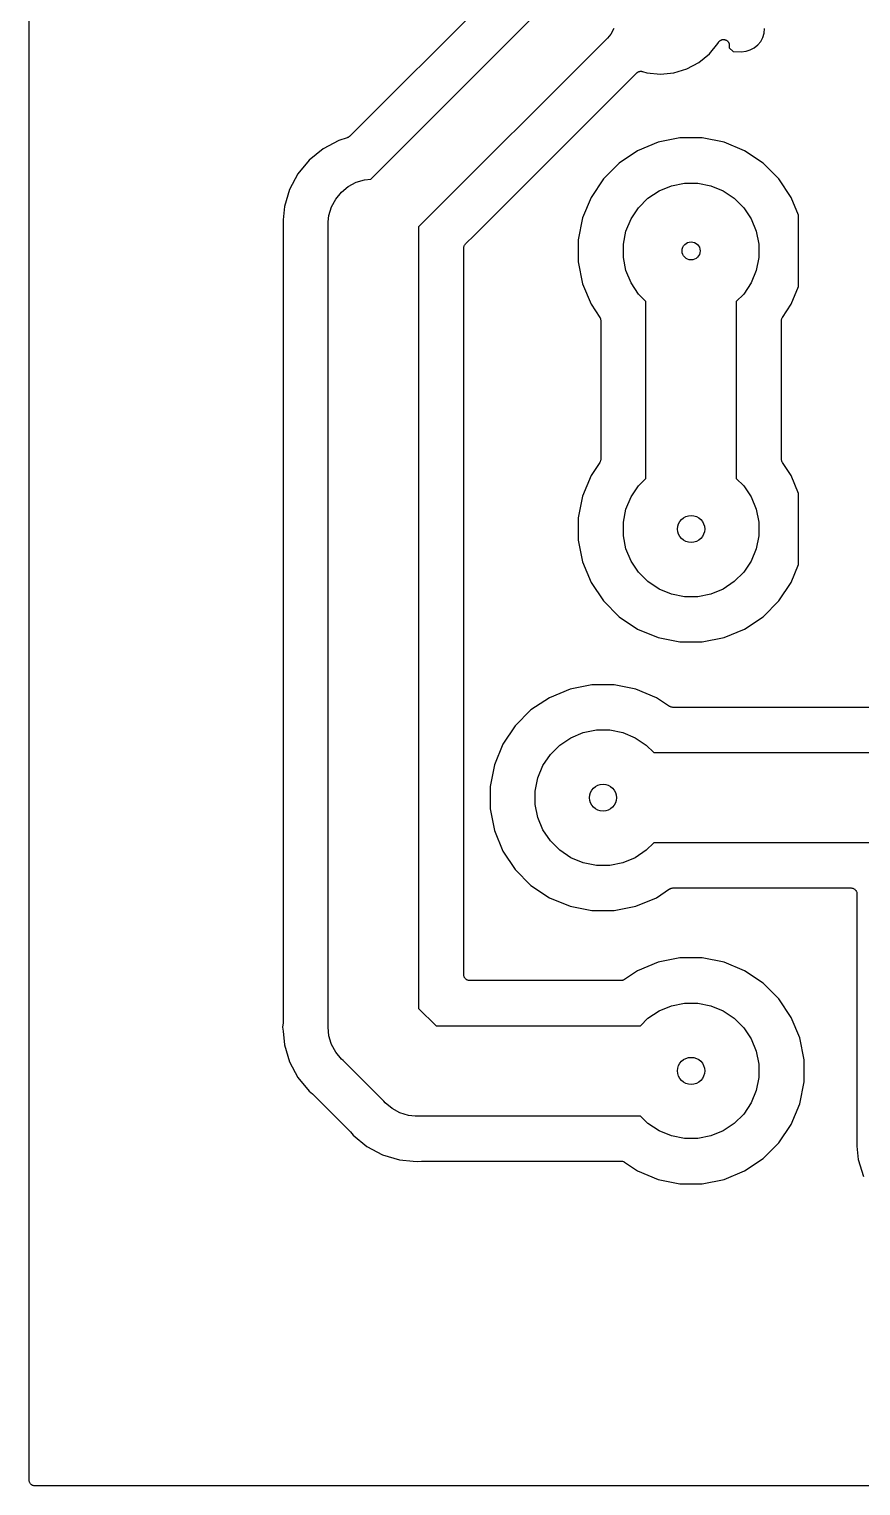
# Model space of a CAD drawing. Extents: x 74 to 216, y -130 to -38.
# Drawn here: x 73.66 to 92.07, y -129.54 to -97.28 of the extents above; entities that cross this region are included whole.
import ezdxf

# ---------------------------------------------------------------- set-up
doc = ezdxf.new("R2010")
doc.units = 0
doc.layers.add('BLACK', color=7, linetype='CONTINUOUS')

msp = doc.modelspace()

# ---------------------------------------------------------------- linework, layer by layer
at = {"layer": 'BLACK', "linetype": 'CONTINUOUS'}
for p, q in [((73.66, -129.413), (73.66, -38.227)), ((83.7953, -96.6098), (80.75, -99.6551)), ((81.2181, -100.601), (85.2993, -96.52)), ((86.5316, -97.3937), (86.4614, -97.4793)), ((86.6013, -97.2634), (86.5316, -97.3937)), ((89.8966, -97.4653), (89.9256, -97.3696)), ((89.9256, -97.3696), (89.936, -97.2642)), ((86.4614, -97.4793), (82.28, -101.661)), ((88.7136, -97.8286), (88.9041, -97.5963)), ((88.9041, -97.5963), (88.915, -97.576)), ((88.915, -97.576), (88.9158, -97.5744)), ((88.9158, -97.5744), (88.9193, -97.5694)), ((88.9193, -97.5694), (88.9222, -97.5641)), ((88.9222, -97.5641), (88.9263, -97.5593)), ((88.9263, -97.5593), (88.9299, -97.554)), ((88.9299, -97.554), (88.9342, -97.5498)), ((88.9342, -97.5498), (88.9381, -97.5451)), ((88.9381, -97.5451), (88.9431, -97.5412)), ((88.9431, -97.5412), (88.9476, -97.5367)), ((88.9476, -97.5367), (88.9527, -97.5334)), ((88.9527, -97.5334), (88.9575, -97.5296)), ((88.9575, -97.5296), (88.9631, -97.5267)), ((88.9631, -97.5267), (88.9684, -97.5232)), ((88.9684, -97.5232), (88.974, -97.5209)), ((88.974, -97.5209), (88.9794, -97.5181)), ((88.9794, -97.5181), (88.9855, -97.5163)), ((88.9855, -97.5163), (88.9914, -97.514)), ((88.9914, -97.514), (88.9974, -97.5128)), ((88.9974, -97.5128), (89.0032, -97.5111)), ((89.0032, -97.5111), (89.0095, -97.5106)), ((89.0095, -97.5106), (89.0158, -97.5094)), ((89.0158, -97.5094), (89.0218, -97.5094)), ((89.0218, -97.5094), (89.0279, -97.5089)), ((89.0279, -97.5089), (89.0342, -97.5095)), ((89.0342, -97.5095), (89.0406, -97.5096)), ((89.0406, -97.5096), (89.0465, -97.5108)), ((89.0465, -97.5108), (89.0525, -97.5115)), ((89.0525, -97.5115), (89.0586, -97.5133)), ((89.0586, -97.5133), (89.0648, -97.5146)), ((89.0648, -97.5146), (89.0704, -97.517)), ((89.0704, -97.517), (89.0762, -97.5188)), ((89.0762, -97.5188), (89.0818, -97.5218)), ((89.0818, -97.5218), (89.0876, -97.5243)), ((89.0876, -97.5243), (89.0927, -97.5277)), ((89.0927, -97.5277), (89.098, -97.5306)), ((89.098, -97.5306), (89.1029, -97.5346)), ((89.1029, -97.5346), (89.1082, -97.5382)), ((89.1082, -97.5382), (89.1124, -97.5425)), ((89.1124, -97.5425), (89.1171, -97.5464)), ((89.1171, -97.5464), (89.1211, -97.5513)), ((89.1211, -97.5513), (89.1256, -97.5558)), ((89.1256, -97.5558), (89.1289, -97.5609)), ((89.1289, -97.5609), (89.1328, -97.5656)), ((89.1328, -97.5656), (89.1358, -97.5712)), ((89.1358, -97.5712), (89.1393, -97.5765)), ((89.1393, -97.5765), (89.1416, -97.5821)), ((89.1416, -97.5821), (89.1444, -97.5875)), ((89.1444, -97.5875), (89.1463, -97.5936)), ((89.1463, -97.5936), (89.1487, -97.5994)), ((89.1487, -97.5994), (89.1498, -97.6054)), ((89.1498, -97.6054), (89.1516, -97.6112)), ((89.1516, -97.6112), (89.1522, -97.6175)), ((89.1522, -97.6175), (89.1534, -97.6238)), ((89.1534, -97.6238), (89.1534, -97.6298)), ((89.1534, -97.6298), (89.154, -97.6359)), ((89.154, -97.6359), (89.154, -97.6936)), ((89.154, -97.6936), (89.239, -97.7787)), ((89.5246, -97.7706), (89.6203, -97.7416)), ((89.6203, -97.7416), (89.7086, -97.6944)), ((89.7086, -97.6944), (89.7859, -97.6309)), ((89.7859, -97.6309), (89.8494, -97.5536)), ((89.8494, -97.5536), (89.8966, -97.4653)), ((88.2164, -98.1607), (88.4813, -98.0191)), ((88.4813, -98.0191), (88.7136, -97.8286)), ((89.239, -97.7787), (89.4196, -97.781)), ((89.4196, -97.781), (89.5246, -97.7706)), ((83.5134, -101.841), (87.1053, -98.2496)), ((87.1053, -98.2496), (87.1065, -98.2484)), ((87.1065, -98.2484), (87.1109, -98.2448)), ((87.1109, -98.2448), (87.1149, -98.2409)), ((87.1149, -98.2409), (87.1206, -98.2371)), ((87.1206, -98.2371), (87.1259, -98.2329)), ((87.1259, -98.2329), (87.1309, -98.2303)), ((87.1309, -98.2303), (87.1356, -98.2272)), ((87.1356, -98.2272), (87.1419, -98.2246)), ((87.1419, -98.2246), (87.1479, -98.2215)), ((87.1479, -98.2215), (87.1533, -98.2199)), ((87.1533, -98.2199), (87.1585, -98.2178)), ((87.1585, -98.2178), (87.1652, -98.2165)), ((87.1652, -98.2165), (87.1717, -98.2146)), ((87.1717, -98.2146), (87.1773, -98.2141)), ((87.1773, -98.2141), (87.1828, -98.213)), ((87.1828, -98.213), (87.1896, -98.213)), ((87.1896, -98.213), (87.1964, -98.2124)), ((87.1964, -98.2124), (87.202, -98.213)), ((87.202, -98.213), (87.2076, -98.213)), ((87.2076, -98.213), (87.2143, -98.2144)), ((87.2143, -98.2144), (87.221, -98.2151)), ((87.221, -98.2151), (87.2264, -98.2168)), ((87.2264, -98.2168), (87.2319, -98.2179)), ((87.2319, -98.2179), (87.331, -98.2479)), ((87.331, -98.2479), (87.63, -98.2774)), ((87.63, -98.2774), (87.929, -98.2479)), ((87.929, -98.2479), (88.2164, -98.1607)), ((80.7074, -99.6832), (80.7021, -99.6847)), ((80.7136, -99.68), (80.7074, -99.6832)), ((80.72, -99.6774), (80.7136, -99.68)), ((80.7245, -99.6743), (80.72, -99.6774)), ((80.7294, -99.6718), (80.7245, -99.6743)), ((80.7348, -99.6675), (80.7294, -99.6718)), ((80.7406, -99.6636), (80.7348, -99.6675)), ((80.7445, -99.6598), (80.7406, -99.6636)), ((80.7488, -99.6563), (80.7445, -99.6598)), ((80.75, -99.6551), (80.7488, -99.6563)), ((80.1635, -99.929), (79.8589, -100.179)), ((80.5109, -99.7433), (80.1635, -99.929)), ((80.6971, -99.6868), (80.5109, -99.7433)), ((80.7021, -99.6847), (80.6971, -99.6868)), ((87.1258, -99.9745), (86.7163, -100.248)), ((87.5808, -99.7861), (87.1258, -99.9745)), ((88.0638, -99.69), (87.5808, -99.7861)), ((88.5562, -99.69), (88.0638, -99.69)), ((89.0392, -99.7861), (88.5562, -99.69)), ((89.4942, -99.9745), (89.0392, -99.7861)), ((89.9037, -100.248), (89.4942, -99.9745)), ((79.8589, -100.179), (79.609, -100.483)), ((86.7163, -100.248), (86.3681, -100.596)), ((90.2519, -100.596), (89.9037, -100.248)), ((79.609, -100.483), (79.4233, -100.831)), ((80.8955, -100.672), (81.084, -100.614)), ((81.084, -100.614), (81.2181, -100.601)), ((86.3681, -100.596), (86.0945, -101.006)), ((90.5255, -101.006), (90.2519, -100.596)), ((79.4233, -100.831), (79.3089, -101.208)), ((80.4445, -101.042), (80.5695, -100.889)), ((80.5695, -100.889), (80.7217, -100.765)), ((80.7217, -100.765), (80.8955, -100.672)), ((87.3538, -101.025), (87.5995, -100.861)), ((87.5995, -100.861), (87.8725, -100.748)), ((87.8725, -100.748), (88.1623, -100.69)), ((88.1623, -100.69), (88.4577, -100.69)), ((88.4577, -100.69), (88.7475, -100.748)), ((88.7475, -100.748), (89.0205, -100.861)), ((89.0205, -100.861), (89.2662, -101.025)), ((79.3089, -101.208), (79.28, -101.502)), ((80.2945, -101.404), (80.3517, -101.215)), ((80.3517, -101.215), (80.4445, -101.042)), ((86.0945, -101.006), (85.9061, -101.461)), ((86.9807, -101.479), (87.1449, -101.234)), ((87.1449, -101.234), (87.3538, -101.025)), ((89.2662, -101.025), (89.4751, -101.234)), ((89.4751, -101.234), (89.6393, -101.479)), ((90.69, -101.403), (90.5255, -101.006)), ((79.28, -101.502), (79.28, -119.276)), ((80.28, -101.551), (80.2945, -101.404)), ((80.28, -119.331), (80.28, -101.551)), ((85.9061, -101.461), (85.81, -101.944)), ((86.8676, -101.752), (86.9807, -101.479)), ((89.6393, -101.479), (89.7524, -101.752)), ((90.69, -102.977), (90.69, -101.403)), ((82.28, -101.661), (82.28, -118.966)), ((83.3172, -102.038), (83.5134, -101.841)), ((86.81, -102.042), (86.8676, -101.752)), ((89.7524, -101.752), (89.81, -102.042)), ((83.28, -102.126), (83.2813, -102.114)), ((83.28, -102.127), (83.28, -102.126)), ((83.28, -102.127), (83.28, -102.127)), ((83.28, -102.127), (83.28, -102.127)), ((83.28, -118.223), (83.28, -102.127)), ((83.28, -102.127), (83.28, -102.127)), ((83.2813, -102.114), (83.2825, -102.102)), ((83.2825, -102.102), (83.2827, -102.102)), ((83.2827, -102.102), (83.2828, -102.101)), ((83.2828, -102.101), (83.2863, -102.09)), ((83.2863, -102.09), (83.2898, -102.079)), ((83.2898, -102.079), (83.2901, -102.078)), ((83.2901, -102.078), (83.2903, -102.077)), ((83.2903, -102.077), (83.2959, -102.067)), ((83.2959, -102.067), (83.3015, -102.057)), ((83.3015, -102.057), (83.3019, -102.056)), ((83.3019, -102.056), (83.3022, -102.056)), ((83.3022, -102.056), (83.3097, -102.047)), ((83.3097, -102.047), (83.3172, -102.038)), ((85.81, -101.944), (85.81, -102.436)), ((86.81, -102.338), (86.81, -102.042)), ((89.81, -102.042), (89.81, -102.338)), ((85.81, -102.436), (85.9061, -102.919)), ((86.8676, -102.628), (86.81, -102.338)), ((89.81, -102.338), (89.7524, -102.628)), ((86.9807, -102.901), (86.8676, -102.628)), ((87.1449, -103.146), (86.9807, -102.901)), ((89.6393, -102.901), (89.4751, -103.146)), ((89.7524, -102.628), (89.6393, -102.901)), ((85.9061, -102.919), (86.0945, -103.374)), ((87.31, -103.311), (87.1449, -103.146)), ((89.4751, -103.146), (89.31, -103.311)), ((90.5255, -103.374), (90.69, -102.977)), ((86.0945, -103.374), (86.2886, -103.665)), ((87.31, -107.229), (87.31, -103.311)), ((89.31, -103.311), (89.31, -107.229)), ((90.3314, -103.665), (90.5255, -103.374)), ((86.2886, -103.665), (86.2888, -103.665)), ((86.2888, -103.665), (86.2888, -103.665)), ((86.2888, -103.665), (86.2888, -103.665)), ((86.2888, -103.665), (86.2896, -103.666)), ((86.2896, -103.666), (86.295, -103.677)), ((86.295, -103.677), (86.3004, -103.687)), ((86.3004, -103.687), (86.3006, -103.687)), ((86.3006, -103.687), (86.301, -103.688)), ((86.301, -103.688), (86.3042, -103.699)), ((86.3042, -103.699), (86.3076, -103.711)), ((86.3076, -103.711), (86.3077, -103.711)), ((86.3077, -103.711), (86.3079, -103.712)), ((86.3079, -103.712), (86.3089, -103.724)), ((86.3089, -103.724), (86.31, -103.735)), ((86.31, -103.735), (86.31, -106.805)), ((90.31, -103.733), (90.3113, -103.722)), ((90.31, -103.735), (90.31, -103.733)), ((90.31, -106.805), (90.31, -103.735)), ((90.31, -103.735), (90.31, -103.735)), ((90.31, -103.735), (90.31, -103.735)), ((90.31, -103.735), (90.31, -103.735)), ((90.3113, -103.722), (90.3125, -103.71)), ((90.3125, -103.71), (90.3127, -103.71)), ((90.3127, -103.71), (90.3128, -103.709)), ((90.3128, -103.709), (90.3163, -103.698)), ((90.3163, -103.698), (90.3197, -103.686)), ((90.3197, -103.686), (90.3201, -103.686)), ((90.3201, -103.686), (90.3203, -103.685)), ((90.3203, -103.685), (90.3259, -103.675)), ((90.3259, -103.675), (90.3314, -103.665)), ((86.2886, -106.875), (86.0945, -107.166)), ((86.2941, -106.865), (86.2886, -106.875)), ((86.2997, -106.855), (86.2941, -106.865)), ((86.2999, -106.854), (86.2997, -106.855)), ((86.3003, -106.854), (86.2999, -106.854)), ((86.3037, -106.842), (86.3003, -106.854)), ((86.3072, -106.831), (86.3037, -106.842)), ((86.3073, -106.83), (86.3072, -106.831)), ((86.3075, -106.83), (86.3073, -106.83)), ((86.3087, -106.818), (86.3075, -106.83)), ((86.31, -106.807), (86.3087, -106.818)), ((86.31, -106.805), (86.31, -106.805)), ((86.31, -106.805), (86.31, -106.805)), ((86.31, -106.805), (86.31, -106.805)), ((86.31, -106.805), (86.31, -106.807)), ((90.3111, -106.816), (90.31, -106.805)), ((90.3121, -106.828), (90.3111, -106.816)), ((90.3123, -106.829), (90.3121, -106.828)), ((90.3124, -106.829), (90.3123, -106.829)), ((90.3158, -106.841), (90.3124, -106.829)), ((90.319, -106.852), (90.3158, -106.841)), ((90.3194, -106.853), (90.319, -106.852)), ((90.3196, -106.853), (90.3194, -106.853)), ((90.325, -106.863), (90.3196, -106.853)), ((90.3304, -106.874), (90.325, -106.863)), ((90.3312, -106.875), (90.3304, -106.874)), ((90.3314, -106.875), (90.3312, -106.875)), ((90.3312, -106.875), (90.3312, -106.875)), ((90.3312, -106.875), (90.3312, -106.875)), ((90.5255, -107.166), (90.3314, -106.875)), ((86.0945, -107.166), (85.9061, -107.621)), ((86.9807, -107.639), (87.1449, -107.394)), ((87.1449, -107.394), (87.31, -107.229)), ((89.31, -107.229), (89.4751, -107.394)), ((89.4751, -107.394), (89.6393, -107.639)), ((90.69, -107.563), (90.5255, -107.166)), ((85.9061, -107.621), (85.81, -108.104)), ((86.8676, -107.912), (86.9807, -107.639)), ((89.6393, -107.639), (89.7524, -107.912)), ((90.69, -109.137), (90.69, -107.563)), ((86.81, -108.202), (86.8676, -107.912)), ((89.7524, -107.912), (89.81, -108.202)), ((85.81, -108.104), (85.81, -108.596)), ((86.81, -108.498), (86.81, -108.202)), ((89.81, -108.202), (89.81, -108.498)), ((85.81, -108.596), (85.9061, -109.079)), ((86.8676, -108.788), (86.81, -108.498)), ((89.81, -108.498), (89.7524, -108.788)), ((86.9807, -109.061), (86.8676, -108.788)), ((89.7524, -108.788), (89.6393, -109.061)), ((85.9061, -109.079), (86.0945, -109.534)), ((87.1449, -109.306), (86.9807, -109.061)), ((87.3538, -109.515), (87.1449, -109.306)), ((89.4751, -109.306), (89.2662, -109.515)), ((89.6393, -109.061), (89.4751, -109.306)), ((90.5255, -109.534), (90.69, -109.137)), ((86.0945, -109.534), (86.3681, -109.944)), ((87.5995, -109.679), (87.3538, -109.515)), ((87.8725, -109.792), (87.5995, -109.679)), ((89.0205, -109.679), (88.7475, -109.792)), ((89.2662, -109.515), (89.0205, -109.679)), ((90.2519, -109.944), (90.5255, -109.534)), ((86.3681, -109.944), (86.7163, -110.292)), ((88.1623, -109.85), (87.8725, -109.792)), ((88.4577, -109.85), (88.1623, -109.85)), ((88.7475, -109.792), (88.4577, -109.85)), ((89.9037, -110.292), (90.2519, -109.944)), ((86.7163, -110.292), (87.1258, -110.565)), ((89.4942, -110.565), (89.9037, -110.292)), ((87.1258, -110.565), (87.5808, -110.754)), ((89.0392, -110.754), (89.4942, -110.565)), ((87.5808, -110.754), (88.0638, -110.85)), ((88.0638, -110.85), (88.5562, -110.85)), ((88.5562, -110.85), (89.0392, -110.754)), ((85.6308, -111.896), (85.1758, -112.085)), ((86.1138, -111.8), (85.6308, -111.896)), ((86.6062, -111.8), (86.1138, -111.8)), ((87.0892, -111.896), (86.6062, -111.8)), ((87.5442, -112.085), (87.0892, -111.896)), ((85.1758, -112.085), (84.7663, -112.358)), ((87.8346, -112.279), (87.5442, -112.085)), ((84.7663, -112.358), (84.4181, -112.706)), ((87.8449, -112.284), (87.8346, -112.279)), ((87.8552, -112.29), (87.8449, -112.284)), ((87.8559, -112.29), (87.8552, -112.29)), ((87.8565, -112.29), (87.8559, -112.29)), ((87.8676, -112.294), (87.8565, -112.29)), ((87.8788, -112.297), (87.8676, -112.294)), ((87.8795, -112.297), (87.8788, -112.297)), ((87.8802, -112.298), (87.8795, -112.297)), ((87.8918, -112.299), (87.8802, -112.298)), ((87.9034, -112.3), (87.8918, -112.299)), ((87.9048, -112.3), (87.9034, -112.3)), ((87.9049, -112.3), (87.9048, -112.3)), ((87.9052, -112.3), (87.9049, -112.3)), ((87.9049, -112.3), (87.9049, -112.3)), ((93.3199, -112.3), (87.9052, -112.3)), ((84.4181, -112.706), (84.1445, -113.116)), ((85.6495, -112.971), (85.9225, -112.858)), ((85.9225, -112.858), (86.2123, -112.8)), ((86.2123, -112.8), (86.5077, -112.8)), ((86.5077, -112.8), (86.7975, -112.858)), ((86.7975, -112.858), (87.0705, -112.971)), ((84.1445, -113.116), (83.9561, -113.571)), ((85.1949, -113.344), (85.4038, -113.135)), ((85.4038, -113.135), (85.6495, -112.971)), ((87.0705, -112.971), (87.3162, -113.135)), ((87.3162, -113.135), (87.4813, -113.3)), ((85.0307, -113.589), (85.1949, -113.344)), ((87.4813, -113.3), (93.9309, -113.3)), ((83.9561, -113.571), (83.86, -114.054)), ((84.86, -114.152), (84.9176, -113.862)), ((84.9176, -113.862), (85.0307, -113.589)), ((83.86, -114.054), (83.86, -114.546)), ((84.86, -114.448), (84.86, -114.152)), ((84.9176, -114.738), (84.86, -114.448)), ((83.86, -114.546), (83.9561, -115.029)), ((85.0307, -115.011), (84.9176, -114.738)), ((83.9561, -115.029), (84.1445, -115.484)), ((85.1949, -115.256), (85.0307, -115.011)), ((84.1445, -115.484), (84.4181, -115.894)), ((85.4038, -115.465), (85.1949, -115.256)), ((85.6495, -115.629), (85.4038, -115.465)), ((87.3162, -115.465), (87.0705, -115.629)), ((87.4813, -115.3), (87.3162, -115.465)), ((92.98, -115.3), (87.4813, -115.3)), ((85.9225, -115.742), (85.6495, -115.629)), ((86.2123, -115.8), (85.9225, -115.742)), ((86.5077, -115.8), (86.2123, -115.8)), ((86.7975, -115.742), (86.5077, -115.8)), ((87.0705, -115.629), (86.7975, -115.742)), ((84.4181, -115.894), (84.7663, -116.242)), ((84.7663, -116.242), (85.1758, -116.515)), ((87.5442, -116.515), (87.8346, -116.321)), ((87.8346, -116.321), (87.8349, -116.321)), ((87.8349, -116.321), (87.8361, -116.32)), ((87.8349, -116.321), (87.8349, -116.321)), ((87.8349, -116.321), (87.8349, -116.321)), ((87.8361, -116.32), (87.8465, -116.315)), ((87.8465, -116.315), (87.8568, -116.31)), ((87.8568, -116.31), (87.8575, -116.309)), ((87.8575, -116.309), (87.8581, -116.309)), ((87.8581, -116.309), (87.8694, -116.306)), ((87.8694, -116.306), (87.8805, -116.302)), ((87.8805, -116.302), (87.8812, -116.302)), ((87.8812, -116.302), (87.8819, -116.302)), ((87.8819, -116.302), (87.8936, -116.301)), ((87.8936, -116.301), (87.9052, -116.3)), ((87.9052, -116.3), (91.853, -116.3)), ((91.853, -116.3), (91.8539, -116.3)), ((91.8539, -116.3), (91.8539, -116.3)), ((91.8539, -116.3), (91.8539, -116.3)), ((91.8539, -116.3), (91.8548, -116.3)), ((91.8548, -116.3), (91.8667, -116.301)), ((91.8667, -116.301), (91.8785, -116.303)), ((91.8785, -116.303), (91.879, -116.303)), ((91.879, -116.303), (91.8794, -116.303)), ((91.8794, -116.303), (91.8908, -116.306)), ((91.8908, -116.306), (91.9022, -116.31)), ((91.9022, -116.31), (91.9026, -116.31)), ((91.9026, -116.31), (91.903, -116.31)), ((91.903, -116.31), (91.9135, -116.316)), ((91.9135, -116.316), (91.924, -116.322)), ((91.924, -116.322), (91.9244, -116.322)), ((91.9244, -116.322), (91.9248, -116.322)), ((91.9248, -116.322), (91.9339, -116.33)), ((91.9339, -116.33), (91.9431, -116.338)), ((91.9431, -116.338), (91.9434, -116.338)), ((91.9434, -116.338), (91.9437, -116.338)), ((91.9437, -116.338), (91.9512, -116.347)), ((91.9512, -116.347), (91.9588, -116.357)), ((91.9588, -116.357), (91.959, -116.357)), ((91.959, -116.357), (91.9593, -116.357)), ((91.9593, -116.357), (91.9648, -116.368)), ((91.9648, -116.368), (91.9704, -116.379)), ((91.9704, -116.379), (91.9705, -116.379)), ((91.9705, -116.379), (91.9708, -116.379)), ((91.9708, -116.379), (91.9741, -116.391)), ((91.9741, -116.391), (91.9776, -116.402)), ((91.9776, -116.402), (91.9776, -116.403)), ((91.9776, -116.403), (91.9778, -116.403)), ((91.9778, -116.403), (91.9788, -116.415)), ((91.9788, -116.415), (91.98, -116.427)), ((91.98, -116.427), (91.98, -122.018)), ((85.1758, -116.515), (85.6308, -116.704)), ((85.6308, -116.704), (86.1138, -116.8)), ((86.6062, -116.8), (87.0892, -116.704)), ((87.0892, -116.704), (87.5442, -116.515)), ((86.1138, -116.8), (86.6062, -116.8)), ((87.5808, -117.946), (87.1258, -118.135)), ((88.0638, -117.85), (87.5808, -117.946)), ((88.5562, -117.85), (88.0638, -117.85)), ((89.0392, -117.946), (88.5562, -117.85)), ((89.4942, -118.135), (89.0392, -117.946)), ((83.2812, -118.235), (83.28, -118.223)), ((83.2822, -118.247), (83.2812, -118.235)), ((83.2824, -118.247), (83.2822, -118.247)), ((83.2824, -118.248), (83.2824, -118.247)), ((83.2859, -118.259), (83.2824, -118.248)), ((83.2892, -118.271), (83.2859, -118.259)), ((83.2895, -118.271), (83.2892, -118.271)), ((83.2896, -118.271), (83.2895, -118.271)), ((83.2952, -118.282), (83.2896, -118.271)), ((83.3007, -118.293), (83.2952, -118.282)), ((83.301, -118.293), (83.3007, -118.293)), ((83.3012, -118.293), (83.301, -118.293)), ((83.3088, -118.303), (83.3012, -118.293)), ((83.3163, -118.312), (83.3088, -118.303)), ((83.3166, -118.312), (83.3163, -118.312)), ((83.3169, -118.312), (83.3166, -118.312)), ((83.3261, -118.32), (83.3169, -118.312)), ((83.3352, -118.328), (83.3261, -118.32)), ((83.3356, -118.328), (83.3352, -118.328)), ((83.336, -118.328), (83.3356, -118.328)), ((83.3465, -118.334), (83.336, -118.328)), ((83.357, -118.34), (83.3465, -118.334)), ((83.3574, -118.34), (83.357, -118.34)), ((83.3578, -118.34), (83.3574, -118.34)), ((83.3692, -118.344), (83.3578, -118.34)), ((83.3806, -118.347), (83.3692, -118.344)), ((83.381, -118.347), (83.3806, -118.347)), ((83.3815, -118.347), (83.381, -118.347)), ((83.3933, -118.349), (83.3815, -118.347)), ((83.4052, -118.35), (83.3933, -118.349)), ((83.4061, -118.35), (83.4052, -118.35)), ((83.407, -118.35), (83.4061, -118.35)), ((83.4061, -118.35), (83.4061, -118.35)), ((83.4061, -118.35), (83.4061, -118.35)), ((86.7648, -118.35), (83.407, -118.35)), ((86.7764, -118.349), (86.7648, -118.35)), ((86.7881, -118.348), (86.7764, -118.349)), ((86.7888, -118.348), (86.7881, -118.348)), ((86.7895, -118.348), (86.7888, -118.348)), ((86.8006, -118.344), (86.7895, -118.348)), ((86.8119, -118.341), (86.8006, -118.344)), ((86.8125, -118.341), (86.8119, -118.341)), ((86.8132, -118.34), (86.8125, -118.341)), ((86.8235, -118.335), (86.8132, -118.34)), ((86.8339, -118.33), (86.8235, -118.335)), ((86.8351, -118.329), (86.8339, -118.33)), ((86.8354, -118.329), (86.8351, -118.329)), ((86.8351, -118.329), (86.8351, -118.329)), ((86.8351, -118.329), (86.8351, -118.329)), ((87.1258, -118.135), (86.8354, -118.329)), ((89.9037, -118.408), (89.4942, -118.135)), ((90.2519, -118.756), (89.9037, -118.408)), ((82.28, -118.966), (82.6642, -119.35)), ((87.3538, -119.185), (87.5995, -119.021)), ((87.5995, -119.021), (87.8725, -118.908)), ((87.8725, -118.908), (88.1623, -118.85)), ((88.1623, -118.85), (88.4577, -118.85)), ((88.4577, -118.85), (88.7475, -118.908)), ((88.7475, -118.908), (89.0205, -119.021)), ((89.0205, -119.021), (89.2662, -119.185)), ((90.5255, -119.166), (90.2519, -118.756)), ((79.2794, -119.288), (79.2703, -119.38)), ((79.28, -119.277), (79.2794, -119.283)), ((79.2794, -119.283), (79.2794, -119.288)), ((79.28, -119.276), (79.28, -119.277)), ((80.2752, -119.38), (80.28, -119.331)), ((82.6642, -119.35), (87.1887, -119.35)), ((87.1887, -119.35), (87.3538, -119.185)), ((89.2662, -119.185), (89.4751, -119.394)), ((90.7139, -119.621), (90.5255, -119.166)), ((79.2703, -119.38), (79.2794, -119.472)), ((79.2794, -119.472), (79.2794, -119.472)), ((79.2794, -119.472), (79.3089, -119.772)), ((80.2945, -119.576), (80.2752, -119.38)), ((80.3452, -119.743), (80.2945, -119.576)), ((89.4751, -119.394), (89.6393, -119.639)), ((89.6393, -119.639), (89.7524, -119.912)), ((90.81, -120.104), (90.7139, -119.621)), ((79.3089, -119.772), (79.4233, -120.149)), ((80.3517, -119.765), (80.3452, -119.743)), ((80.4445, -119.938), (80.3517, -119.765)), ((80.5695, -120.091), (80.4445, -119.938)), ((89.7524, -119.912), (89.81, -120.202)), ((79.4233, -120.149), (79.609, -120.497)), ((80.6076, -120.122), (80.5695, -120.091)), ((81.5082, -121.022), (80.6076, -120.122)), ((89.81, -120.202), (89.81, -120.498)), ((90.81, -120.596), (90.81, -120.104)), ((79.609, -120.497), (79.8589, -120.801)), ((89.81, -120.498), (89.7524, -120.788)), ((90.7139, -121.079), (90.81, -120.596)), ((79.8589, -120.801), (79.9304, -120.86)), ((79.9304, -120.86), (79.9318, -120.861)), ((79.9318, -120.861), (79.9355, -120.865)), ((79.9355, -120.865), (79.9397, -120.868)), ((79.9397, -120.868), (80.7619, -121.69)), ((89.7524, -120.788), (89.6393, -121.061)), ((81.5395, -121.061), (81.5082, -121.022)), ((81.6917, -121.185), (81.5395, -121.061)), ((81.8655, -121.278), (81.6917, -121.185)), ((82.054, -121.336), (81.8655, -121.278)), ((89.6393, -121.061), (89.4751, -121.306)), ((90.5255, -121.534), (90.7139, -121.079)), ((82.2009, -121.35), (82.054, -121.336)), ((82.25, -121.355), (82.2009, -121.35)), ((82.2009, -121.35), (82.2009, -121.35)), ((82.2991, -121.35), (82.25, -121.355)), ((87.1887, -121.35), (82.2991, -121.35)), ((87.3538, -121.515), (87.1887, -121.35)), ((87.5995, -121.679), (87.3538, -121.515)), ((89.2662, -121.515), (89.0205, -121.679)), ((89.4751, -121.306), (89.2662, -121.515)), ((90.2519, -121.944), (90.5255, -121.534)), ((80.7619, -121.69), (80.7631, -121.692)), ((80.7631, -121.692), (80.7665, -121.696)), ((80.7665, -121.696), (80.7703, -121.7)), ((80.7703, -121.7), (80.8289, -121.771)), ((80.8289, -121.771), (81.1335, -122.021)), ((87.8725, -121.792), (87.5995, -121.679)), ((88.1623, -121.85), (87.8725, -121.792)), ((88.4577, -121.85), (88.1623, -121.85)), ((88.7475, -121.792), (88.4577, -121.85)), ((89.0205, -121.679), (88.7475, -121.792)), ((81.1335, -122.021), (81.4809, -122.207)), ((81.4809, -122.207), (81.8579, -122.321)), ((89.9037, -122.292), (90.2519, -121.944)), ((91.98, -122.018), (92.0089, -122.312)), ((81.8579, -122.321), (82.158, -122.351)), ((82.158, -122.351), (82.158, -122.351)), ((82.158, -122.351), (82.25, -122.36)), ((82.25, -122.36), (82.342, -122.351)), ((82.342, -122.351), (82.3438, -122.35)), ((82.3438, -122.35), (82.3491, -122.351)), ((82.3491, -122.351), (82.3545, -122.35)), ((82.3545, -122.35), (86.7648, -122.35)), ((86.7648, -122.35), (86.7651, -122.35)), ((86.7651, -122.35), (86.7651, -122.35)), ((86.7651, -122.35), (86.7652, -122.35)), ((86.7652, -122.35), (86.7666, -122.35)), ((86.7666, -122.35), (86.7782, -122.351)), ((86.7782, -122.351), (86.7898, -122.352)), ((86.7898, -122.352), (86.7905, -122.353)), ((86.7905, -122.353), (86.7912, -122.353)), ((86.7912, -122.353), (86.8024, -122.356)), ((86.8024, -122.356), (86.8135, -122.36)), ((86.8135, -122.36), (86.8141, -122.36)), ((86.8141, -122.36), (86.8148, -122.36)), ((86.8148, -122.36), (86.8251, -122.366)), ((86.8251, -122.366), (86.8354, -122.371)), ((86.8354, -122.371), (87.1258, -122.565)), ((87.1258, -122.565), (87.5808, -122.754)), ((89.0392, -122.754), (89.4942, -122.565)), ((89.4942, -122.565), (89.9037, -122.292)), ((92.0089, -122.312), (92.1233, -122.689)), ((87.5808, -122.754), (88.0638, -122.85)), ((88.0638, -122.85), (88.5562, -122.85)), ((88.5562, -122.85), (89.0392, -122.754)), ((73.6612, -129.425), (73.66, -129.413)), ((73.6623, -129.437), (73.6612, -129.425)), ((73.6624, -129.437), (73.6623, -129.437)), ((73.6624, -129.438), (73.6624, -129.437)), ((73.6659, -129.449), (73.6624, -129.438)), ((73.6692, -129.461), (73.6659, -129.449)), ((73.6695, -129.461), (73.6692, -129.461)), ((73.6696, -129.461), (73.6695, -129.461)), ((73.6752, -129.472), (73.6696, -129.461)), ((73.6807, -129.483), (73.6752, -129.472)), ((73.681, -129.483), (73.6807, -129.483)), ((73.6812, -129.483), (73.681, -129.483)), ((73.6888, -129.493), (73.6812, -129.483)), ((73.6963, -129.502), (73.6888, -129.493)), ((73.6966, -129.502), (73.6963, -129.502)), ((73.6969, -129.502), (73.6966, -129.502)), ((73.7061, -129.51), (73.6969, -129.502)), ((73.7152, -129.518), (73.7061, -129.51)), ((73.7156, -129.518), (73.7152, -129.518)), ((73.716, -129.518), (73.7156, -129.518)), ((73.7265, -129.524), (73.716, -129.518)), ((73.737, -129.53), (73.7265, -129.524)), ((73.7374, -129.53), (73.737, -129.53)), ((73.7378, -129.53), (73.7374, -129.53)), ((73.7492, -129.534), (73.7378, -129.53)), ((73.7606, -129.537), (73.7492, -129.534)), ((73.761, -129.537), (73.7606, -129.537)), ((73.7615, -129.537), (73.761, -129.537)), ((73.7733, -129.539), (73.7615, -129.537)), ((73.7852, -129.54), (73.7733, -129.539)), ((73.7861, -129.54), (73.7852, -129.54)), ((73.787, -129.54), (73.7861, -129.54)), ((73.7861, -129.54), (73.7861, -129.54)), ((73.7861, -129.54), (73.7861, -129.54)), ((215.773, -129.54), (73.787, -129.54))]:
    msp.add_line(p, q, dxfattribs=at)
at = {"layer": 'BLACK'}
for centre, radius in [((88.31, -102.19), 0.2), ((88.31, -108.35), 0.3), ((86.36, -114.3), 0.3), ((88.31, -120.35), 0.3)]:
    msp.add_circle(centre, radius, dxfattribs=at)

doc.saveas('drawing.dxf')
